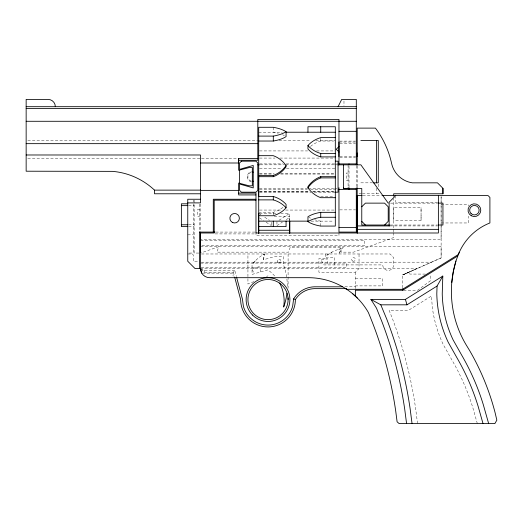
<?xml version="1.0" encoding="UTF-8"?>
<svg xmlns="http://www.w3.org/2000/svg" width="523" height="523" viewBox="0 0 523 523"><rect width="100%" height="100%" fill="white"/><g stroke="black" fill="none" stroke-linecap="round" stroke-linejoin="round"><path stroke-width="0.39" stroke-dasharray="2.62 1.96" d="M289.722 220.471L289.722 217.398L285.015 220.445M357.209 186.803L357.209 165.686M393.688 232.689L393.688 237.553L353.561 252.151L340.793 252.151L343.278 247.189L290.245 247.189L288.657 252.151L216.927 252.151L218.751 246.679L203.264 252.151L200.525 252.151M393.688 231.879L393.688 228.636M393.688 227.825L393.688 198.642M421.054 220.229L421.054 207.461L393.688 207.461L393.688 220.229L421.054 220.229L421.054 215.496M421.054 212.194L421.054 207.461M441.085 226.407L441.072 239.377L200.525 239.377M441.085 225.596L441.111 196.413M287.323 286.205A61.381 61.381 0 0 0 283.675 265.357L283.675 256.597L274.529 256.597L263.54 259.748L264.35 253.975L261.938 255.414M263.54 259.748L264.35 253.975A38.493 38.493 0 0 0 253.518 262.808L252.04 264.671L252.04 274.431L267.861 269.894A37.97 37.97 0 0 1 275.641 277.112M280.374 262.271L280.661 261.892M201.048 269.084L204.173 272.215L233.356 272.215L234.762 270.391L236.422 276.621M253.518 262.808L256.42 259.748M325.293 253.975L325.293 258.532L318.906 258.532L318.906 272.215L355.385 272.215L359.033 268.567L359.033 253.975M201.44 253.975L390.04 253.975L393.688 257.623L393.688 264.919A5.472 5.472 0 0 1 388.216 270.391A5.472 5.472 0 0 1 382.744 264.919L323.861 264.919L320.73 259.447L326.202 259.447L326.202 255.799L328.483 254.152M278.968 220.307L289.722 213.338L289.722 221.17M276.948 225.668L282.328 222.183M330.876 252.681L332.118 252.014M402.795 287.813L402.795 274.876L417.06 268.567L201.342 268.567M200.525 246.679L441.072 246.679L441.118 257.924L402.795 274.902L441.118 257.924L441.118 196.4M402.795 274.876L409.784 271.803L409.784 274.072L425.291 274.072M253.884 281.603L247.935 284.022L247.935 253.975M266.527 276.451L268.018 275.843M338.616 249.366L341.336 248.647L338.969 253.975L341.336 248.647A38.493 38.493 0 0 0 326.202 255.799M258.708 132.227L282.145 132.227M27.784 140.386L257.8 140.386M279.086 140.569L310.871 140.569M315.761 140.569L335.321 140.569M310.518 146.42A26.68 20.861 0 0 1 320.73 141.033L333.7 141.033M339.76 141.112L355.509 141.112M338.969 142.027L355.627 142.027M339.76 143.492L355.509 143.492M259.526 150.925L307.609 150.925M316.572 150.925L335.321 150.925M339.76 156.619L355.627 156.619M339.76 157.528L355.509 157.528M259.526 158.077L275.013 158.077M279.897 158.077L335.321 158.077M27.784 158.26L200.701 158.26M201.518 158.26L238.227 158.26M259.519 163.915L283.002 163.915M286.238 163.915L338.054 163.915M260.251 164.83L284.747 164.83M285.558 164.83L333.733 164.83M334.55 164.83L336.995 164.83M259.526 168.328L282.342 168.328M286.421 168.328L335.321 168.328M348.089 173.035L346.265 173.035L346.265 180.33L348.089 180.33M259.526 173.839L274.196 173.839M280.714 173.839L335.321 173.839M259.526 174.022L273.379 174.022M280.714 174.022L335.321 174.022M360.857 182.834L372.736 182.834M259.434 188.542L307.602 188.542M308.42 188.542L333.733 188.542M334.55 188.542L336.995 188.542M259.519 189.45L307.289 189.45M310.525 189.45L337.243 189.45M259.526 191.523L309.237 191.523M312.499 191.523L335.321 191.523M259.526 191.706L310.054 191.706M313.316 191.706L335.321 191.706M259.526 192.601L310.871 192.601M314.127 192.601L335.321 192.601M359.033 193.778L362.21 193.778M362.439 193.778L378.279 193.778L378.279 191.359M362.805 195.602L381.515 195.602M320.73 196.471L333.7 196.471M437.574 202.218L395.748 202.218L395.748 197.073M390.563 203.133L437.287 203.133M441.118 204.722L468.477 204.722L468.477 205.944M188.555 205.637L194.144 205.637M199.616 209.285L197.792 209.285L197.792 216.581L199.616 216.581M339.76 209.873L355.509 209.873M259.526 210.063L281.531 210.063M285.604 210.063L335.321 210.063M258.708 212.338L273.3 212.338A26.68 20.861 0 0 0 283.512 206.945M259.526 213.338L276.66 213.338M280.74 213.338L289.722 213.338M274.215 216.457L289.722 216.457M311.08 221.137L333.7 221.137M441.118 222.961L468.477 222.961L468.477 216.202M188.555 224.785L194.144 224.785M390.178 225.021L437.267 225.021M389.936 225.929L437.574 225.929M188.555 226.609L194.144 226.609M215.711 232.081L255.172 232.081M215.071 233.905L254.681 233.912M187.757 234.82L193.229 234.82M200.525 240.292L364.688 240.292L364.688 245.764L201.342 245.764M189.319 253.06L193.229 253.06L193.229 200.067M198.832 253.06L194.144 253.06L194.144 203.813M187.757 253.975L192.32 253.975L193.229 254.884L193.229 261.271L198.903 261.271M201.342 262.18L431.495 262.18M200.525 263.095L346.448 263.095L346.448 267.652L200.525 267.652M200.525 268.567L204.173 270.391L234.762 270.391M202.558 273.124L232.447 273.124L233.219 276.164M355.385 278.596L382.744 278.596L382.744 285.891L355.385 285.891M344.905 286.807L355.385 286.807M403.573 290.232L417.655 290.232L430.187 280.943L430.187 274.072M258.708 213.338L261.395 215.084M264.756 217.261L269.463 220.307M259.382 217.836L263.415 220.445M266.102 222.19L271.476 225.668M277.504 261.892L277.791 262.271M260.807 271.914L259.297 266.658L252.289 268.665L253.792 273.928M477.336 423.604L472.844 407.744A228.035 228.035 0 0 0 452.186 360.491L443.249 344.572A124.062 124.062 0 0 1 432.279 307.001L431.475 295.985L408.541 310.296L389.099 310.296L391.819 317.075A424.146 424.146 0 0 1 415.556 408.012L417.57 423.604M233.356 272.215L234.611 276.902M378.279 184.096L378.279 187.326M376.488 188.13L376.488 193.778M356.3 165.667L356.3 187.057M355.385 272.215L355.385 288.631M349.004 166.301L349.004 187.737M348.089 164.83L348.089 187.737M343.977 101.017L343.977 105.881M338.969 232.813L338.969 235.729L255.976 235.729L255.976 234.101M334.805 264.919L334.805 257.623L327.509 257.623L327.509 264.919M320.73 138.301L320.73 141.033M320.73 226.073L320.73 221.137A26.68 11.578 0 0 1 314.65 219.732M288.095 253.975L288.095 288.173M276.948 221.608L276.948 225.897M273.3 127.298L273.3 132.227A26.68 11.578 0 0 1 278.236 133.3M273.3 212.338L273.3 215.744M271.476 222.327L271.476 225.897M204.173 270.391L204.173 272.215M200.525 204.055L200.525 231.284M199.616 204.147L199.616 231.048M194.144 200.067L194.144 203.329M251.367 181.971A5.472 5.472 0 0 1 251.367 171.4M251.151 181.089A4.563 4.563 0 0 1 251.151 172.276M282.551 134.784A26.68 11.578 0 0 1 284.42 135.666M310.518 218.15A26.68 11.578 0 0 1 308.753 217.228M352.652 261.023A1.824 1.824 0 0 0 355.385 259.447A1.824 1.824 0 0 0 352.652 257.865A1.824 1.824 0 0 0 352.652 261.023M277.818 262.298A1.824 1.824 0 0 0 280.851 261.422A1.824 1.824 0 0 0 278.582 259.231A1.824 1.824 0 0 0 277.818 262.298"/><path stroke-width="0.78" d="M200.525 252.151L200.525 233.905M257.8 158.443L238.651 158.443L238.651 160.267L257.8 160.267L257.8 119.46L338.969 119.46L338.969 164.882M258.708 216.457L258.708 213.338M258.722 233.186L258.708 217.398M289.722 221.236L289.722 233.336M338.969 156.619L338.969 142.027M343.533 187.737L343.546 188.542L348.089 188.542L348.089 187.737M357.209 233.095L357.209 187.613M357.209 164.876L357.209 128.115L375.449 128.115A91.198 91.198 0 0 1 391.603 163.424A25.019 25.019 0 0 0 412.314 182.834L437.47 182.834L442.942 188.306L442.942 193.778L393.688 193.778L393.688 196.21M238.678 159.96L238.651 162.999L200.525 162.999M488.665 423.604L483.259 404.541A238.939 238.939 0 0 0 461.619 355.019L453.114 339.898A113.151 113.151 0 0 1 442.242 293.723L442.818 276.059L437.058 286.048L436.803 293.828A118.584 118.584 0 0 0 448.198 342.225L456.925 357.745A233.506 233.506 0 0 1 478.074 406.136L483.023 423.604M342.487 286.807L314.277 286.807A25.104 25.104 0 0 0 294.985 296.914L293.625 298.901L292.664 306.177A25.522 25.522 0 0 1 243.365 306.177L242.45 299.215L236.631 277.399M451.774 282.57L453.291 271.699L455.938 261.049L457.815 255.897A56.02 56.02 0 0 1 489.907 222.961L489.907 197.426L488.083 195.602L382.411 195.602M459.299 252.236L458.403 254.459L402.533 289.317L346.644 289.317L342.977 286.983A69.173 69.173 0 0 0 308.341 277.687L209.645 277.687A9.12 9.12 0 0 1 200.525 268.567L200.525 232.081M338.061 106.692L341.709 99.396L356.3 99.396L356.3 164.882M338.969 146.532L336.237 149.271L338.969 152.003M361.772 206.781L365.42 203.133L384.568 203.133L388.216 206.781L388.216 221.373L384.568 225.021M395.748 195.602L389.132 202.218L389.132 225.929M355.379 296.227L355.372 290.232L402.795 290.232L457.815 255.897M406.58 423.604L404.769 409.574A413.242 413.242 0 0 0 381.646 320.978L376.495 308.171L370.925 299.398L405.417 299.398L442.818 276.059M370.925 299.398L380.803 304.824L406.972 304.824L437.058 286.048M238.651 158.443L238.651 170.302L249.138 167.563L252.328 167.563L252.328 185.802L249.138 185.802L238.651 183.07L238.651 194.922L255.976 194.922M343.533 164.83L343.533 188.542L361.772 188.542L361.772 225.021L389.432 225.021M26.15 106.692L356.3 106.692M26.15 108.516L356.3 108.516M26.15 121.284L356.3 121.284M338.969 131.312L356.3 131.312M286.166 132.227L335.321 132.227M258.708 136.098L273.3 136.098A26.68 11.578 0 0 0 286.068 131.698L286.068 136.627A26.68 11.578 0 0 1 273.3 141.033L258.708 141.033M335.321 137.621L320.73 137.621A26.68 20.861 0 0 0 307.955 145.551L307.955 148.963A26.68 20.861 0 0 0 320.73 156.9L335.321 156.9M360.857 140.51L378.279 140.51L378.279 182.834L373.363 182.834M26.15 143.655L257.8 143.655M307.955 145.551A26.68 20.861 0 0 0 320.73 153.487L335.321 153.487M26.15 154.985L200.525 154.985L200.525 202.898L187.757 202.898M258.715 155.677L273.3 155.677A26.68 26.013 0 0 1 286.068 165.575L286.068 166.791A26.68 26.013 0 0 1 273.3 176.682L258.715 176.682L258.708 196.471L273.3 196.471A26.68 20.861 0 0 1 286.068 204.401L286.068 207.814A26.68 20.861 0 0 1 273.3 215.744L258.708 215.744M335.321 161.176L338.054 161.176L338.054 192.189L335.321 192.189M338.969 163.915L356.3 163.915M257.8 164.83L259.434 164.83M337.812 164.83L360.877 164.83L388.216 203.133M252.328 172.126L253.243 172.126M258.715 175.466L273.3 175.466A26.68 26.013 0 0 0 286.068 165.575M335.321 197.687L320.73 197.687A26.68 26.013 0 0 1 307.955 187.796L307.955 186.574A26.68 26.013 0 0 1 320.73 176.682L335.321 176.682M307.955 187.796A26.68 26.013 0 0 1 320.73 177.898L335.321 177.898M252.328 181.246L253.243 181.246M338.969 189.45L356.3 189.45M55.333 106.692A7.296 7.296 0 0 0 48.038 99.396L26.15 99.396L26.15 171.211L112.497 171.361A65.905 61.943 0 0 1 126.305 173.937C136.804 177.042 146.538 182.632 154.514 190.13L200.525 190.13M200.525 190.365L238.651 190.365M238.651 193.098L255.976 193.098L255.976 233.284M200.525 193.778L154.514 193.778L154.514 190.13M362.086 195.602L357.209 195.602L357.209 232.996M200.525 199.25L187.757 199.25L187.757 261.271L195.053 268.567L200.525 268.567L201.747 273.124M255.976 199.25L213.292 199.25L213.292 232.081M258.708 199.878L273.3 199.878A26.68 20.861 0 0 1 286.068 207.814M255.976 200.165L214.208 200.165L214.208 232.996L200.525 232.996M438.039 203.133L442.942 203.133L442.942 225.021L438.071 225.021M187.757 203.813L181.376 203.813L181.376 226.609L187.757 226.609M181.376 205.637L187.757 205.637M307.955 132.227L307.955 126.756L335.321 126.756L335.321 226.073L320.73 226.073A26.68 11.578 0 0 1 307.955 221.667L307.955 216.738A26.68 11.578 0 0 1 320.73 212.338L335.321 212.338M307.955 221.667A26.68 11.578 0 0 1 320.73 217.267L335.321 217.267M258.708 221.137L308.668 221.137M181.376 224.785L187.757 224.785M357.209 225.929L389.681 225.929M258.708 226.609L286.068 226.609L286.068 221.137M338.969 227.525L356.3 227.525M357.209 229.349L438.379 229.349M258.715 230.264L289.722 230.251L289.729 233.173M199.616 232.081L214.907 232.081M255.976 232.996L438.379 232.996L438.379 195.602M346.533 288.631L314.343 288.631A23.28 23.28 0 0 0 295.377 299.574A27.359 27.359 0 0 1 268.018 326.934A27.359 27.359 0 0 1 240.652 299.574L234.82 277.687M293.625 298.901L295.377 299.574M352.862 293.919L357.314 298.005M361.772 221.373L365.42 225.021M380.803 304.824L386.713 319.037A418.675 418.675 0 0 1 410.137 408.796L412.052 423.604M405.417 299.398L406.972 304.824M258.715 233.343L258.708 127.298L273.3 127.298A26.68 11.578 0 0 1 286.068 131.698M442.942 188.306L442.942 193.778M402.795 288.618L402.795 290.232M376.495 140.51L376.495 182.834M357.209 152.971L357.209 156.619M356.3 187.855L356.3 232.081L338.969 232.081L338.969 187.737M349.004 163.915L349.004 164.353M349.004 187.737L349.004 189.45M320.73 126.756L320.73 132.227M320.73 153.487L320.73 156.9M320.73 176.682L320.73 177.898M320.73 212.338L320.73 217.267M289.722 221.17L289.722 230.447M288.095 297.947L288.095 299.574A20.083 20.083 0 0 1 257.976 316.964A20.083 20.083 0 0 1 257.976 282.185A20.083 20.083 0 0 1 288.095 299.574M273.3 136.098L273.3 141.033M273.3 175.466L273.3 176.682M273.3 196.471L273.3 199.878M273.3 221.137L273.3 226.609M239.56 170.302L239.56 183.07M199.616 231.866L199.616 268.567M455.938 261.049A103.972 103.972 0 0 0 466.621 345.625L469.549 350.423A248.105 248.105 0 0 1 495.091 412.66L496.85 420.159L494.863 423.604L399.154 423.604L397.107 421.813L395.695 410.895A404.076 404.076 0 0 0 368.303 312.368A69.173 69.173 0 0 0 345.559 288.552M279.576 283.002A37.97 37.97 0 0 1 283.675 307.047A61.381 61.381 0 0 0 286.918 293.279M241.384 161.176L239.56 162.999L239.56 169.347L253.243 165.445L253.243 187.927L239.56 184.018L239.56 190.365L241.384 192.189L255.976 192.189L257.8 190.365L257.8 162.999L255.976 161.176L241.384 161.176M232.264 222.327A4.74 4.74 0 0 0 239.377 218.222A4.74 4.74 0 0 0 232.264 214.116A4.74 4.74 0 0 0 232.264 222.327M471.053 213.547A4.74 4.74 0 0 0 478.983 211.423A4.74 4.74 0 0 0 473.178 205.617A4.74 4.74 0 0 0 471.053 213.547M471.21 215.724A6.387 6.387 0 0 0 480.787 210.194A6.387 6.387 0 0 0 471.21 204.67A6.387 6.387 0 0 0 471.21 215.724M252.537 315.049A21.888 21.888 0 0 0 289.16 305.236A21.888 21.888 0 0 0 262.35 278.432A21.888 21.888 0 0 0 252.537 315.049"/></g></svg>
